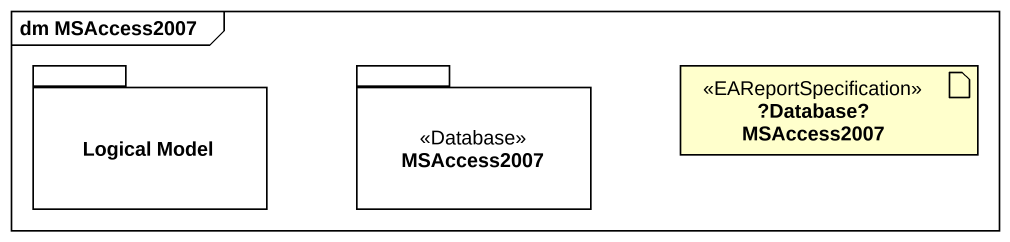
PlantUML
@startuml
mainframe dm MSAccess2007
package "Logical Model" as Logical_Model {
}
package MSAccess2007 <<Database>> {
}
artifact "?Database? MSAccess2007" as Database_MSAccess2007 <<EAReportSpecification>>
@enduml
